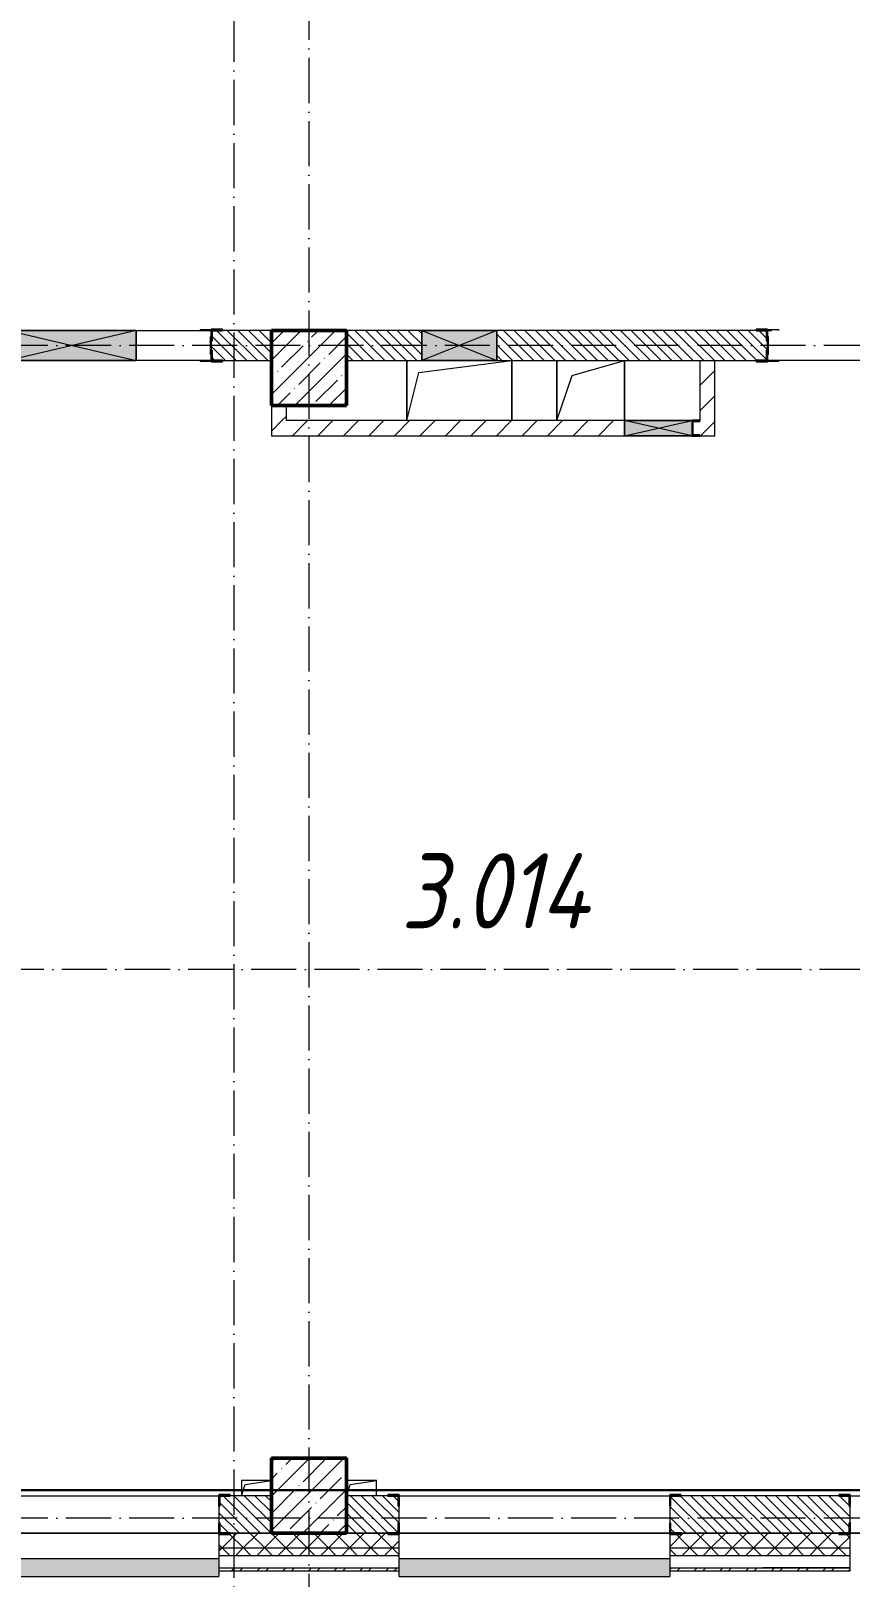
# Model space of a CAD drawing. Header units: millimetres. Extents: x -213536 to 1564669, y 70501 to 942238.
# Drawn here: x 605371 to 610821, y 341171 to 351454 of the extents above; entities that cross this region are included whole.
import ezdxf

# ---------------------------------------------------------------- set-up
doc = ezdxf.new("R2010")
doc.units = ezdxf.units.MM
doc.linetypes.add('50_200_ШТРИХ_1Т_ш5_п1_п1_', pattern=[700, 500, -100, 0, -100])
for name, color, linetype, lineweight in [('5) Швы', 2, 'Continuous', 30), ('A-DETL-GENF-OTLN', 7, 'Continuous', 9), ('A-FLOR-____-OTLN', 7, 'Continuous', 9), ('A-GENM-____-MCUT', 7, 'Continuous', 25), ('A-GENM-____-OTLN', 7, 'Continuous', 9), ('A-GENM-____-OTLN-1', 7, 'Continuous', 25), ('A-GLAZ-____-OTLN', 7, 'Continuous', 9), ('A-WALL-____-MCUT', 7, 'Continuous', 13), ('A-WALL-____-MCUT-1', 7, 'Continuous', 9), ('A-WALL-____-OTLN', 7, 'Continuous', 9), ('A-WALL-____-PATT-1', 7, 'Continuous', 9), ('A-WALL-FNSH-MCUT-1', 7, 'Continuous', 9), ('I-WALL-____-OTLN', 7, 'Continuous', 9), ('S-COLS-____-MCUT', 7, 'Continuous', 50), ('S-COLS-____-OTLN', 7, 'Continuous', 9), ('S-GRID-____-OTLN-1', 7, '50_200_ШТРИХ_1Т_ш5_п1_п1_', 9), ('Марки помещений', 7, 'Continuous', 9)]:
    doc.layers.add(name, color=color, linetype=linetype, lineweight=lineweight)
doc.layers.add('A-GLAZ-____-OTLN-1', color=7, linetype='Continuous', lineweight=9, true_color=0xc0c0c0)
doc.styles.add('ISOCPEUR_I_2', font='isocpeui.ttf', dxfattribs={"width": 0.85, "height": 2.3})
pattern_1 = [(45, (549721.47, 286281.11), (-70.71068, 70.71068), []), (135, (549721.47, 286281.11), (-70.71068, -70.71068), [])]
pattern_2 = [(45, (549721.47, 286281.11), (-84.85281, 84.85281), [])]
pattern_3 = [(135, (549721.475, 286281.11), (-35.35534, -35.35534), [])]
pattern_4 = [(45, (549721.47, 286281.11), (-85.53659, 85.53659), []), (45, (549778.5, 286281.11), (-85.53659, 85.53659), [])]

# ---------------------------------------------------------------- blocks, each defined once
blk = doc.blocks.new('BSC_Колонна _Прямоугольная - 500х500-V62-АР1_План отверстий 3 этажа в осях 1-64_Ю-ЯЯ')
at = {"layer": 'S-COLS-____-OTLN'}
h = blk.add_hatch(dxfattribs=at)
h.set_pattern_fill('FP_70', color=256, style=0, pattern_type=2)
h.set_pattern_definition([(45, (-57500, -55431.04), (-114.04925, 114.04925), []), (45, (-57385.95, -55431.04), (-114.04925, 114.04925), [201.613, -40.323, 3.353, -36.97])])
h.paths.add_polyline_path([(-250, -250), (250, -250), (250, 250), (-250, 250), (-250, 178)], flags=0)
at = {"layer": 'S-COLS-____-MCUT'}
for p, q in [((250, 250), (-250, 250)), ((-250, 250), (-250, -250)), ((250, -250), (250, 250)), ((-250, -250), (250, -250))]:
    blk.add_line(p, q, dxfattribs=at)
blk = doc.blocks.new('BSC_Колонна _Прямоугольная - 500х500-V63-АР1_План отверстий 3 этажа в осях 1-64_Ю-ЯЯ')
at = {"layer": 'S-COLS-____-OTLN'}
h = blk.add_hatch(dxfattribs=at)
h.set_pattern_fill('FP_71', color=256, style=0, pattern_type=2)
h.set_pattern_definition([(45, (-57500, -62931.04), (-114.04925, 114.04925), []), (45, (-57385.95, -62931.04), (-114.04925, 114.04925), [201.613, -40.323, 3.353, -36.97])])
h.paths.add_polyline_path([(-250, -250), (250, -250), (250, 250), (-250, 250)], flags=0)
at = {"layer": 'S-COLS-____-MCUT'}
for p, q in [((250, 250), (-250, 250)), ((-250, 250), (-250, -250)), ((250, -250), (250, 250)), ((-250, -250), (250, -250))]:
    blk.add_line(p, q, dxfattribs=at)
blk = doc.blocks.new('Фахверк_СКБ_Уголок - 250_2700-27497298-АР1_План отверстий 3 этажа в осях 1-64_Ю-ЯЯ')
at = {"layer": 'A-GENM-____-MCUT'}
for p, q in [((200, 181), (125, 181)), ((125, 181), (125, 106)), ((125, 106), (131, 106)), ((131, 106), (131, 175)), ((131, 175), (200, 175)), ((200, 175), (200, 181)), ((131, -6), (125, -6)), ((125, -6), (125, -81)), ((125, -81), (200, -81)), ((131, -75), (131, -6)), ((200, -75), (131, -75)), ((200, -81), (200, -75))]:
    blk.add_line(p, q, dxfattribs=at)
blk = doc.blocks.new('154_Стойка_СКБ_Уголок - СМ-2480_200-28346303-АР1_План отверстий 3 этажа в осях 1-64_Ю-ЯЯ')
at = {"layer": 'A-GENM-____-MCUT'}
for p, q in [((125, 156), (125, 81)), ((200, 156), (125, 156)), ((131, 81), (131, 150)), ((131, 150), (200, 150)), ((200, 150), (200, 156)), ((125, 81), (131, 81)), ((131, 19), (125, 19)), ((125, 19), (125, -56)), ((131, -50), (131, 19)), ((125, -56), (200, -56)), ((200, -50), (131, -50)), ((200, -56), (200, -50))]:
    blk.add_line(p, q, dxfattribs=at)
blk = doc.blocks.new('Стойка_Влож_Полоса боковая - Полоса-V164-АР1_План отверстий 3 этажа в осях 1-64_Ю-ЯЯ')
at = {"layer": 'A-GENM-____-OTLN'}
for p, q in [((-5, 60), (0, 60)), ((-5, -60), (-5, 60)), ((0, 31), (0, -31)), ((0, -60), (-5, -60))]:
    blk.add_line(p, q, dxfattribs=at)
blk = doc.blocks.new('Стойка_Влож_Уголок_Опорный - Уголок-28213941-АР1_План отверстий 3 этажа в осях 1-64_Ю-ЯЯ')
at = {"layer": 'A-GENM-____-OTLN'}
for p, q in [((-212, -6), (-212, 0)), ((0, 0), (0, -6)), ((-212, -75), (-212, -6)), ((-212, -6), (-206, -6)), ((-212, -75), (-206, -75)), ((-6, -6), (0, -6)), ((-6, -75), (0, -75)), ((0, -6), (0, -75))]:
    blk.add_line(p, q, dxfattribs=at)
blk = doc.blocks.new('AR_Отверстие прямоугольное _в плите_ - AR_Отверстие прямоугольное _в плите_-V178-АР1_План отверстий 3 этажа в осях 1-64_Ю-ЯЯ')
at = {"layer": 'A-GENM-____-OTLN'}
for p, q in [((100, 50), (-100, 50)), ((-100, -50), (-75, 25)), ((-75, 25), (100, 50)), ((100, -50), (100, 50))]:
    blk.add_line(p, q, dxfattribs=at)
blk = doc.blocks.new('AR_Отверстие прямоугольное _в плите_ - AR_Отверстие прямоугольное _в плите_-V185-АР1_План отверстий 3 этажа в осях 1-64_Ю-ЯЯ')
at = {"layer": 'A-GENM-____-OTLN'}
for p, q in [((100, 50), (-100, 50)), ((-100, 50), (-100, -50)), ((-100, -50), (-75, 25)), ((-75, 25), (100, 50))]:
    blk.add_line(p, q, dxfattribs=at)
blk = doc.blocks.new('AR_Отверстие прямоугольное _в плите_ - AR_Отверстие прямоугольное _в плите_-V188-АР1_План отверстий 3 этажа в осях 1-64_Ю-ЯЯ')
at = {"layer": 'A-GENM-____-OTLN'}
for p, q in [((-350, 200), (-350, -200)), ((-350, -200), (-270, 120)), ((-270, 120), (350, 200)), ((350, -200), (350, 200))]:
    blk.add_line(p, q, dxfattribs=at)
blk = doc.blocks.new('AR_Отверстие прямоугольное _в плите_ - AR_Отверстие прямоугольное _в плите_-30552855-АР1_План отверстий 3 этажа в осях 1-64_Ю-ЯЯ')
at = {"layer": 'A-GENM-____-OTLN'}
for p, q in [((-225, 200), (-225, -200)), ((-125, 100), (225, 200)), ((225, -200), (225, 200)), ((-225, -200), (-125, 100))]:
    blk.add_line(p, q, dxfattribs=at)
blk = doc.blocks.new('Отлив_СКБ - Отлив витража_120_НВФ-31885687-АР1_План отверстий 3 этажа в осях 1-64_Ю-ЯЯ')
at = {"layer": 'A-GLAZ-____-OTLN-1'}
for points in [[(0, -2), (1800, -2), (1800, 0), (0, 0)], [(945, -120), (1800, -120), (1800, -2), (0, -2), (0, -120), (878, -120)]]:
    blk.add_hatch(color=256, dxfattribs=at).paths.add_polyline_path(points, flags=0)
at = {"layer": 'A-GLAZ-____-OTLN'}
for p, q in [((0, 0), (1800, 0)), ((1800, -2), (0, -2)), ((0, -120), (0, -83)), ((1800, -83), (1800, -120)), ((0, -120), (1800, -120))]:
    blk.add_line(p, q, dxfattribs=at)
blk = doc.blocks.new('AR_Отверстие прямоугольное _в стене__БезПР - AR_Отверстие прямоугольное _в стене__БезПР-36899195-АР1_План отверстий 3 этажа в осях 1-64_Ю-ЯЯ')
at = {"layer": 'A-GLAZ-____-OTLN'}
blk.add_hatch(color=256, dxfattribs=at).paths.add_polyline_path([(-250, -100), (250, -100), (250, 100), (-250, 100)], flags=0)
at = {"layer": 'A-DETL-GENF-OTLN'}
for p, q in [((-250, -100), (-250, 100)), ((-250, 100), (250, 100)), ((250, 100), (-250, -100)), ((-250, 100), (250, -100)), ((250, 100), (-250, 100)), ((-250, 100), (-250, -100)), ((250, 100), (250, -100)), ((250, -100), (250, 100)), ((250, -100), (-250, -100)), ((-250, -100), (250, -100))]:
    blk.add_line(p, q, dxfattribs=at)
at = {"layer": 'A-GLAZ-____-OTLN'}
blk.add_line((250, 100), (-250, 100), dxfattribs=at)
blk = doc.blocks.new('AR_Отверстие прямоугольное _в стене_ - AR_Отверстие прямоугольное _в стене__ОВ-36928954-АР1_План отверстий 3 этажа в осях 1-64_Ю-ЯЯ')
at = {"layer": 'A-GLAZ-____-OTLN'}
blk.add_hatch(color=256, dxfattribs=at).paths.add_polyline_path([(-225, 50), (-225, -50), (225, -50), (225, 50)], flags=0)
at = {"layer": 'A-DETL-GENF-OTLN'}
for p, q in [((-225, 50), (225, 50)), ((225, 50), (-225, -50)), ((-225, 50), (225, -50)), ((225, 50), (-225, 50)), ((225, 50), (225, -50)), ((225, -50), (225, 50)), ((225, -50), (-225, -50)), ((-225, -50), (225, -50))]:
    blk.add_line(p, q, dxfattribs=at)
blk = doc.blocks.new('AR_Отверстие прямоугольное _в стене_ - AR_Отверстие прямоугольное _в стене__ОВ-36927705-АР1_План отверстий 3 этажа в осях 1-64_Ю-ЯЯ')
at = {"layer": 'A-GLAZ-____-OTLN'}
blk.add_hatch(color=256, dxfattribs=at).paths.add_polyline_path([(425, -100), (425, 100), (-425, 100), (-425, -100)], flags=0)
at = {"layer": 'A-DETL-GENF-OTLN'}
for p, q in [((-425, -100), (-425, 100)), ((-425, 100), (425, 100)), ((425, 100), (-425, -100)), ((-425, 100), (425, -100)), ((425, 100), (-425, 100)), ((-425, 100), (-425, -100)), ((425, 100), (425, -100)), ((425, -100), (425, 100)), ((425, -100), (-425, -100)), ((-425, -100), (425, -100))]:
    blk.add_line(p, q, dxfattribs=at)
blk = doc.blocks.new('154_Фахверк_СКБ_Швеллер - Тип_100_3960_зеркало-36793856-АР1_План отверстий 3 этажа в осях 1-64_Ю-ЯЯ')
at = {"layer": 'A-GENM-____-MCUT'}
for p, q in [((175, 50), (125, 50)), ((125, 50), (125, -50)), ((128, 47), (175, 47)), ((128, -47), (128, 47)), ((175, 47), (175, 50)), ((125, -50), (175, -50)), ((175, -47), (128, -47)), ((175, -50), (175, -47))]:
    blk.add_line(p, q, dxfattribs=at)

msp = doc.modelspace()

# ---------------------------------------------------------------- hatches: boundary and pattern name
at = {"layer": 'A-WALL-____-PATT-1'}
h = msp.add_hatch(dxfattribs=at)
h.set_pattern_fill('FP_9', color=256, style=0, pattern_type=2)
h.set_pattern_definition(pattern_3)
h.paths.add_polyline_path([(606577.5, 349262.2), (606971.5, 349262.2), (606971.5, 349462.2), (606577.5, 349462.2), (606577.5, 349393.2), (606571.5, 349393.2), (606571.5, 349331.2), (606577.5, 349331.2), (606577.5, 349302.2)], flags=0)
h.paths.add_polyline_path([(604498.8, 349262.2), (604865.5, 349262.2), (604865.5, 349331.2), (604871.5, 349331.2), (604871.5, 349393.2), (604865.5, 349393.2), (604865.5, 349462.2), (604471.5, 349462.2), (604471.5, 349262.2)], flags=0)
h = msp.add_hatch(dxfattribs=at)
h.set_pattern_fill('FP_9', color=256, style=0, pattern_type=2)
h.set_pattern_definition(pattern_3)
h.paths.add_polyline_path([(612077.5, 349262.2), (612971.5, 349262.2), (612971.5, 349462.2), (612077.5, 349462.2), (612077.5, 349393.2), (612071.5, 349393.2), (612071.5, 349331.2), (612077.5, 349331.2), (612077.5, 349263.5)], flags=0)
h.paths.add_polyline_path([(607471.5, 349262.2), (607971.5, 349262.2), (607971.5, 349462.2), (607471.5, 349462.2)], flags=0)
h.paths.add_polyline_path([(610265.5, 349262.2), (610265.5, 349331.2), (610271.5, 349331.2), (610271.5, 349393.2), (610265.5, 349393.2), (610265.5, 349462.2), (608471.5, 349462.2), (608471.5, 349262.2), (610196.5, 349262.2)], flags=0)
h = msp.add_hatch(dxfattribs=at)
h.set_pattern_fill('FP_7', color=256, style=0, pattern_type=2)
h.set_pattern_definition(pattern_2)
h.paths.add_polyline_path([(609821.5, 348862.2), (609921.5, 348862.2), (609921.5, 349262.2), (609821.5, 349262.2)], flags=0)
h = msp.add_hatch(dxfattribs=at)
h.set_pattern_fill('FP_7', color=256, style=0, pattern_type=2)
h.set_pattern_definition(pattern_2)
h.paths.add_polyline_path([(607071.5, 348862.2), (607071.5, 348962.2), (606971.5, 348962.2), (606971.5, 348862.2)], flags=0)
h = msp.add_hatch(dxfattribs=at)
h.set_pattern_fill('FP_7', color=256, style=0, pattern_type=2)
h.set_pattern_definition(pattern_2)
h.paths.add_polyline_path([(609321.5, 348762.2), (609321.5, 348862.2), (606971.5, 348862.2), (606971.5, 348762.2), (608033.8, 348762.2)], flags=0)
h.paths.add_polyline_path([(609921.5, 348762.2), (609921.5, 348862.2), (609821.5, 348862.2), (609821.5, 348859.2), (609774.5, 348859.2), (609774.5, 348765.2), (609821.5, 348765.2), (609821.5, 348762.2)], flags=0)
h = msp.add_hatch(dxfattribs=at)
h.set_pattern_fill('FP_9', color=256, style=0, pattern_type=2)
h.set_pattern_definition(pattern_3)
h.paths.add_polyline_path([(604471.5, 341462.2), (604815.5, 341462.2), (604815.5, 341531.2), (604821.5, 341531.2), (604821.5, 341643.2), (604815.5, 341643.2), (604815.5, 341712.2), (604471.5, 341712.2)], flags=0)
h.paths.add_polyline_path([(606971.5, 341462.2), (606971.5, 341712.2), (606627.5, 341712.2), (606627.5, 341643.2), (606621.5, 341643.2), (606621.5, 341531.2), (606627.5, 341531.2), (606627.5, 341462.2), (606696.5, 341462.2)], flags=0)
h = msp.add_hatch(dxfattribs=at)
h.set_pattern_fill('FP_9', color=256, style=0, pattern_type=2)
h.set_pattern_definition(pattern_3)
h.paths.add_polyline_path([(612627.5, 341462.2), (612971.5, 341462.2), (612971.5, 341712.2), (612627.5, 341712.2), (612627.5, 341643.2), (612621.5, 341643.2), (612621.5, 341531.2), (612627.5, 341531.2)], flags=0)
h.paths.add_polyline_path([(610746.5, 341462.2), (610815.5, 341462.2), (610815.5, 341531.2), (610821.5, 341531.2), (610821.5, 341643.2), (610815.5, 341643.2), (610815.5, 341712.2), (609627.5, 341712.2), (609627.5, 341643.2), (609621.5, 341643.2), (609621.5, 341531.2), (609627.5, 341531.2), (609627.5, 341462.2), (609801.2, 341462.2)], flags=0)
h.paths.add_polyline_path([(607815.5, 341462.2), (607815.5, 341531.2), (607821.5, 341531.2), (607821.5, 341643.2), (607815.5, 341643.2), (607815.5, 341712.2), (607471.5, 341712.2), (607471.5, 341462.2), (607746.5, 341462.2)], flags=0)
h = msp.add_hatch(dxfattribs=at)
h.set_pattern_fill('FP_4', color=256, style=0, pattern_type=2)
h.set_pattern_definition(pattern_1)
h.paths.add_polyline_path([(623940.9, 341362.2), (624021.5, 341362.2), (624021.5, 341462.2), (617671.5, 341462.2), (617671.5, 341362.2), (620406, 341362.2)], flags=0)
h.paths.add_polyline_path([(613336.2, 341362.2), (613721.5, 341362.2), (613721.5, 341456.2), (613646.5, 341456.2), (613646.5, 341462.2), (612696.5, 341462.2), (612696.5, 341456.2), (612621.5, 341456.2), (612621.5, 341362.2), (612971.5, 341362.2)], flags=0)
h.paths.add_polyline_path([(615103.6, 341362.2), (616671.5, 341362.2), (616671.5, 341462.2), (614796.5, 341462.2), (614796.5, 341456.2), (614721.5, 341456.2), (614721.5, 341362.2)], flags=0)
h.paths.add_polyline_path([(609696.5, 341362.2), (610821.5, 341362.2), (610821.5, 341456.2), (610746.5, 341456.2), (610746.5, 341462.2), (609696.5, 341462.2), (609696.5, 341456.2), (609621.5, 341456.2), (609621.5, 341362.2), (609627.5, 341362.2)], flags=0)
h.paths.add_polyline_path([(607821.5, 341362.2), (607821.5, 341456.2), (607746.5, 341456.2), (607746.5, 341462.2), (606696.5, 341462.2), (606696.5, 341456.2), (606621.5, 341456.2), (606621.5, 341362.2), (607150, 341362.2)], flags=0)
h.paths.add_polyline_path([(603696.5, 341362.2), (604821.5, 341362.2), (604821.5, 341456.2), (604746.5, 341456.2), (604746.5, 341462.2), (603696.5, 341462.2), (603696.5, 341456.2), (603621.5, 341456.2), (603621.5, 341362.2)], flags=0)
h.paths.add_polyline_path([(601746.5, 341362.2), (601821.5, 341362.2), (601821.5, 341456.2), (601746.5, 341456.2), (601746.5, 341462.2), (600696.5, 341462.2), (600696.5, 341456.2), (600621.5, 341456.2), (600621.5, 341362.2), (600963.9, 341362.2)], flags=0)
h.paths.add_polyline_path([(597971.5, 341362.2), (598821.5, 341362.2), (598821.5, 341456.2), (598746.5, 341456.2), (598746.5, 341462.2), (597696.5, 341462.2), (597696.5, 341456.2), (597621.5, 341456.2), (597621.5, 341362.2), (597696.5, 341362.2)], flags=0)
h.paths.add_polyline_path([(595661.5, 341362.2), (595821.5, 341362.2), (595821.5, 341456.2), (595746.5, 341456.2), (595746.5, 341462.2), (594146.5, 341462.2), (594146.5, 341456.2), (594071.5, 341456.2), (594071.5, 341362.2), (594777.8, 341362.2)], flags=0)
h.paths.add_polyline_path([(592126.6, 341362.2), (592271.5, 341362.2), (592271.5, 341456.2), (592196.5, 341456.2), (592196.5, 341462.2), (591146.5, 341462.2), (591146.5, 341456.2), (591071.5, 341456.2), (591071.5, 341362.2)], flags=0)
h.paths.add_polyline_path([(589271.5, 341362.2), (589271.5, 341456.2), (589196.5, 341456.2), (589196.5, 341462.2), (588146.5, 341462.2), (588146.5, 341456.2), (588071.5, 341456.2), (588071.5, 341362.2), (588591.7, 341362.2)], flags=0)
h.paths.add_polyline_path([(585940.5, 341362.2), (586271.5, 341362.2), (586271.5, 341456.2), (586196.5, 341456.2), (586196.5, 341462.2), (585146.5, 341462.2), (585146.5, 341456.2), (585071.5, 341456.2), (585071.5, 341362.2), (585498.6, 341362.2)], flags=0)
h.paths.add_polyline_path([(582146.5, 341362.2), (583271.5, 341362.2), (583271.5, 341456.2), (583196.5, 341456.2), (583196.5, 341462.2), (582146.5, 341462.2), (582146.5, 341456.2), (582071.5, 341456.2), (582071.5, 341362.2), (582077.5, 341362.2)], flags=0)
h.paths.add_polyline_path([(579071.5, 341362.2), (580271.5, 341362.2), (580271.5, 341456.2), (580196.5, 341456.2), (580196.5, 341462.2), (579146.5, 341462.2), (579146.5, 341456.2), (579071.5, 341456.2)], flags=0)
h.paths.add_polyline_path([(577271.5, 341362.2), (577271.5, 341456.2), (577196.5, 341456.2), (577196.5, 341462.2), (576146.5, 341462.2), (576146.5, 341456.2), (576071.5, 341456.2), (576071.5, 341362.2), (577103.1, 341362.2)], flags=0)
h.paths.add_polyline_path([(573146.5, 341362.2), (574271.5, 341362.2), (574271.5, 341456.2), (574196.5, 341456.2), (574196.5, 341462.2), (573146.5, 341462.2), (573146.5, 341456.2), (573071.5, 341456.2), (573071.5, 341362.2), (573077.5, 341362.2)], flags=0)
h.paths.add_polyline_path([(571271.5, 341362.2), (571271.5, 341456.2), (571196.5, 341456.2), (571196.5, 341462.2), (570146.5, 341462.2), (570146.5, 341456.2), (570071.5, 341456.2), (570071.5, 341362.2), (571196.5, 341362.2)], flags=0)
h.paths.add_polyline_path([(567921.5, 341362.2), (568271.5, 341362.2), (568271.5, 341456.2), (568196.5, 341456.2), (568196.5, 341462.2), (567146.5, 341462.2), (567146.5, 341456.2), (567071.5, 341456.2), (567071.5, 341362.2), (567421.5, 341362.2)], flags=0)
h.paths.add_polyline_path([(566071.5, 341362.2), (566071.5, 341456.2), (565996.5, 341456.2), (565996.5, 341462.2), (556271.5, 341462.2), (556271.5, 341362.2), (565614.6, 341362.2)], flags=0)
h.paths.add_polyline_path([(555271.5, 341362.2), (555271.5, 341462.2), (547271.5, 341462.2), (547271.5, 341362.2), (553242.4, 341362.2)], flags=0)
h = msp.add_hatch(dxfattribs=at)
h.set_pattern_fill('FP_4', color=256, style=0, pattern_type=2)
h.set_pattern_definition(pattern_1)
h.paths.add_polyline_path([(624021.5, 341312.2), (624021.5, 341362.2), (617671.5, 341362.2), (617671.5, 341312.2), (623940.9, 341312.2)], flags=0)
h.paths.add_polyline_path([(616671.5, 341312.2), (616671.5, 341362.2), (614721.5, 341362.2), (614721.5, 341312.2), (615103.6, 341312.2)], flags=0)
h.paths.add_polyline_path([(610821.5, 341312.2), (610821.5, 341362.2), (609621.5, 341362.2), (609621.5, 341312.2), (609801.2, 341312.2)], flags=0)
h.paths.add_polyline_path([(613336.2, 341312.2), (613721.5, 341312.2), (613721.5, 341362.2), (612621.5, 341362.2), (612621.5, 341312.2)], flags=0)
h.paths.add_polyline_path([(607150, 341312.2), (607821.5, 341312.2), (607821.5, 341362.2), (606621.5, 341362.2), (606621.5, 341312.2)], flags=0)
h.paths.add_polyline_path([(604821.5, 341312.2), (604821.5, 341362.2), (603621.5, 341362.2), (603621.5, 341312.2), (604498.8, 341312.2)], flags=0)
h.paths.add_polyline_path([(601821.5, 341312.2), (601821.5, 341362.2), (600621.5, 341362.2), (600621.5, 341312.2), (600963.9, 341312.2)], flags=0)
h.paths.add_polyline_path([(598821.5, 341312.2), (598821.5, 341362.2), (597621.5, 341362.2), (597621.5, 341312.2), (598312.7, 341312.2)], flags=0)
h.paths.add_polyline_path([(595821.5, 341312.2), (595821.5, 341362.2), (594071.5, 341362.2), (594071.5, 341312.2), (595661.5, 341312.2)], flags=0)
h.paths.add_polyline_path([(592271.5, 341312.2), (592271.5, 341362.2), (591071.5, 341362.2), (591071.5, 341312.2), (592126.6, 341312.2)], flags=0)
h.paths.add_polyline_path([(589271.5, 341312.2), (589271.5, 341362.2), (588071.5, 341362.2), (588071.5, 341312.2), (588591.7, 341312.2)], flags=0)
h.paths.add_polyline_path([(586271.5, 341312.2), (586271.5, 341362.2), (585071.5, 341362.2), (585071.5, 341312.2), (585940.5, 341312.2)], flags=0)
h.paths.add_polyline_path([(582071.5, 341312.2), (583271.5, 341312.2), (583271.5, 341362.2), (582071.5, 341362.2)], flags=0)
h.paths.add_polyline_path([(579754.3, 341312.2), (580271.5, 341312.2), (580271.5, 341362.2), (579071.5, 341362.2), (579071.5, 341312.2)], flags=0)
h.paths.add_polyline_path([(577103.1, 341312.2), (577271.5, 341312.2), (577271.5, 341362.2), (576071.5, 341362.2), (576071.5, 341312.2), (576219.4, 341312.2)], flags=0)
h.paths.add_polyline_path([(574271.5, 341312.2), (574271.5, 341362.2), (573071.5, 341362.2), (573071.5, 341312.2), (573568.2, 341312.2)], flags=0)
h.paths.add_polyline_path([(570917, 341312.2), (571271.5, 341312.2), (571271.5, 341362.2), (570071.5, 341362.2), (570071.5, 341312.2)], flags=0)
h.paths.add_polyline_path([(568265.8, 341312.2), (568271.5, 341312.2), (568271.5, 341362.2), (567071.5, 341362.2), (567071.5, 341312.2), (567382.1, 341312.2)], flags=0)
h.paths.add_polyline_path([(565614.6, 341312.2), (566071.5, 341312.2), (566071.5, 341362.2), (556271.5, 341362.2), (556271.5, 341312.2), (563847.2, 341312.2)], flags=0)
h.paths.add_polyline_path([(555271.5, 341312.2), (555271.5, 341362.2), (547171.5, 341362.2), (547171.5, 341312.2), (553242.4, 341312.2)], flags=0)
h = msp.add_hatch(dxfattribs=at)
h.set_pattern_fill('FP_6', color=256, style=0, pattern_type=2)
h.set_pattern_definition(pattern_4)
h.paths.add_polyline_path([(609801.2, 341212.2), (610241.5, 341212.2), (610241.5, 341232.2), (609621.5, 341232.2), (609621.5, 341212.2)], flags=0)
h.paths.add_polyline_path([(607821.5, 341212.2), (607821.5, 341232.2), (606621.5, 341232.2), (606621.5, 341212.2), (607150, 341212.2)], flags=0)
h.paths.add_polyline_path([(603621.5, 341212.2), (604821.5, 341212.2), (604821.5, 341232.2), (603621.5, 341232.2)], flags=0)
h.paths.add_polyline_path([(601821.5, 341212.2), (601821.5, 341232.2), (600621.5, 341232.2), (600621.5, 341212.2), (600963.9, 341212.2)], flags=0)
h.paths.add_polyline_path([(598312.7, 341212.2), (598821.5, 341212.2), (598821.5, 341232.2), (597621.5, 341232.2), (597621.5, 341212.2)], flags=0)
h.paths.add_polyline_path([(595821.5, 341212.2), (595821.5, 341232.2), (594956.5, 341232.2), (594956.5, 341212.2), (595661.5, 341212.2)], flags=0)
h = msp.add_hatch(dxfattribs=at)
h.set_pattern_fill('FP_6', color=256, style=0, pattern_type=2)
h.set_pattern_definition(pattern_4)
h.paths.add_polyline_path([(623921.5, 341212.2), (623921.5, 341232.2), (617671.5, 341232.2), (617671.5, 341212.2), (620406, 341212.2)], flags=0)
h.paths.add_polyline_path([(616671.5, 341212.2), (616671.5, 341232.2), (614721.5, 341232.2), (614721.5, 341212.2), (615103.6, 341212.2)], flags=0)
h.paths.add_polyline_path([(612621.5, 341212.2), (613721.5, 341212.2), (613721.5, 341232.2), (612621.5, 341232.2)], flags=0)
h.paths.add_polyline_path([(610241.5, 341212.2), (610821.5, 341212.2), (610821.5, 341232.2), (610241.5, 341232.2)], flags=0)

# ---------------------------------------------------------------- linework, layer by layer
at = {"color": 2, "lineweight": 30}
for points in [[(606971.5, 349462.2), (607471.5, 349462.2)], [(595484, 341749.7), (615951.5, 341749.7)]]:
    msp.add_lwpolyline(points, dxfattribs=at)
at = {"layer": '5) Швы'}
msp.add_lwpolyline([(606971.5, 341712.2), (606971.5, 341962.2), (607471.5, 341962.2), (607471.5, 341712.2)], dxfattribs=at)
at = {"layer": 'A-FLOR-____-OTLN'}
for p, q in [((607871.5, 348862.2), (607871.5, 349262.2)), ((608571.5, 349262.2), (608571.5, 348862.2)), ((608871.5, 348862.2), (608871.5, 349262.2)), ((609321.5, 349262.2), (609321.5, 348862.2))]:
    msp.add_line(p, q, dxfattribs=at)
at = {"layer": 'A-WALL-____-MCUT'}
for p, q in [((606971.5, 349462.2), (606646.5, 349462.2)), ((607971.5, 349462.2), (607471.5, 349462.2)), ((610196.5, 349462.2), (608471.5, 349462.2)), ((606646.5, 349262.2), (606971.5, 349262.2)), ((607471.5, 349262.2), (607971.5, 349262.2)), ((608471.5, 349262.2), (610196.5, 349262.2)), ((606971.5, 341712.2), (606696.5, 341712.2)), ((607746.5, 341712.2), (607471.5, 341712.2)), ((610746.5, 341712.2), (609696.5, 341712.2)), ((606621.5, 341643.2), (606621.5, 341531.2)), ((607821.5, 341531.2), (607821.5, 341643.2)), ((609621.5, 341643.2), (609621.5, 341531.2)), ((610821.5, 341531.2), (610821.5, 341643.2)), ((606621.5, 341456.2), (606621.5, 341232.2)), ((607821.5, 341232.2), (607821.5, 341456.2)), ((609621.5, 341456.2), (609621.5, 341232.2)), ((610821.5, 341232.2), (610821.5, 341456.2)), ((606621.5, 341232.2), (607821.5, 341232.2)), ((609621.5, 341232.2), (610821.5, 341232.2))]:
    msp.add_line(p, q, dxfattribs=at)
at = {"layer": 'A-WALL-____-MCUT-1'}
for p, q in [((606971.5, 341462.2), (606696.5, 341462.2)), ((606696.5, 341462.2), (606971.5, 341462.2)), ((607746.5, 341462.2), (607471.5, 341462.2)), ((607471.5, 341462.2), (607746.5, 341462.2)), ((610746.5, 341462.2), (609696.5, 341462.2)), ((609696.5, 341462.2), (610746.5, 341462.2)), ((607821.5, 341362.2), (606621.5, 341362.2)), ((607821.5, 341312.2), (606621.5, 341312.2)), ((610821.5, 341362.2), (609621.5, 341362.2)), ((610821.5, 341312.2), (609621.5, 341312.2))]:
    msp.add_line(p, q, dxfattribs=at)
at = {"layer": 'A-WALL-____-OTLN'}
for p, q in [((604821.5, 341712.2), (606621.5, 341712.2)), ((607821.5, 341712.2), (609621.5, 341712.2)), ((610821.5, 341712.2), (612621.5, 341712.2)), ((604821.5, 341462.2), (606621.5, 341462.2)), ((606621.5, 341462.2), (604821.5, 341462.2)), ((607821.5, 341462.2), (609621.5, 341462.2)), ((609621.5, 341462.2), (607821.5, 341462.2)), ((610821.5, 341462.2), (612621.5, 341462.2)), ((612621.5, 341462.2), (610821.5, 341462.2))]:
    msp.add_line(p, q, dxfattribs=at)
at = {"layer": 'A-WALL-FNSH-MCUT-1'}
for p, q in [((609821.5, 349262.2), (609821.5, 348862.2)), ((609921.5, 348762.2), (609921.5, 349262.2)), ((606971.5, 348962.2), (606971.5, 348762.2)), ((607071.5, 348862.2), (607071.5, 348962.2)), ((609321.5, 348862.2), (607071.5, 348862.2)), ((606971.5, 348762.2), (609321.5, 348762.2)), ((609821.5, 348762.2), (609921.5, 348762.2)), ((606621.5, 341232.2), (606621.5, 341212.2)), ((606621.5, 341212.2), (607821.5, 341212.2)), ((607821.5, 341212.2), (607821.5, 341232.2)), ((609621.5, 341232.2), (609621.5, 341232.2)), ((609621.5, 341232.2), (609621.5, 341212.2)), ((609621.5, 341212.2), (610241.5, 341212.2)), ((610821.5, 341232.2), (610241.5, 341232.2)), ((610241.5, 341212.2), (610821.5, 341212.2)), ((610821.5, 341212.2), (610821.5, 341232.2))]:
    msp.add_line(p, q, dxfattribs=at)
at = {"layer": 'I-WALL-____-OTLN'}
for p, q in [((606071.5, 349462.2), (606571.5, 349462.2)), ((610271.5, 349462.2), (610301.5, 349462.2)), ((606571.5, 349262.2), (606071.5, 349262.2)), ((612071.5, 349262.2), (610271.5, 349262.2))]:
    msp.add_line(p, q, dxfattribs=at)
at = {"layer": 'S-GRID-____-OTLN-1', "color": 251, "ltscale": 0.6, "true_color": 0x636466}
for p, q in [((606721.5, 377174), (606721.5, 339172.7)), ((607221.5, 376900.6), (607221.5, 339320.6)), ((653795.9, 349362.2), (545052.7, 349362.2)), ((625201.5, 345212.2), (545052.7, 345212.2)), ((653795.9, 341562.2), (545052.7, 341562.2))]:
    msp.add_line(p, q, dxfattribs=at)

# ---------------------------------------------------------------- block references
at = {"layer": 'A-GENM-____-OTLN'}
for name, p, rotation in [('Стойка_Влож_Уголок_Опорный - Уголок-28213941-АР1_План отверстий 3 этажа в осях 1-64_Ю-ЯЯ', (606571.5, 349256.2), 269.9999999999996), ('Стойка_Влож_Уголок_Опорный - Уголок-28213941-АР1_План отверстий 3 этажа в осях 1-64_Ю-ЯЯ', (610271.5, 349468.2), 89.99999999999962), ('Стойка_Влож_Полоса боковая - Полоса-V164-АР1_План отверстий 3 этажа в осях 1-64_Ю-ЯЯ', (610271.5, 349362.2), 180)]:
    msp.add_blockref(name, p, dxfattribs=dict(at, rotation=rotation))
for name, p in [('Стойка_Влож_Полоса боковая - Полоса-V164-АР1_План отверстий 3 этажа в осях 1-64_Ю-ЯЯ', (606571.5, 349362.2)), ('AR_Отверстие прямоугольное _в плите_ - AR_Отверстие прямоугольное _в плите_-V188-АР1_План отверстий 3 этажа в осях 1-64_Ю-ЯЯ', (608221.5, 349062.2)), ('AR_Отверстие прямоугольное _в плите_ - AR_Отверстие прямоугольное _в плите_-30552855-АР1_План отверстий 3 этажа в осях 1-64_Ю-ЯЯ', (609096.5, 349062.2)), ('AR_Отверстие прямоугольное _в плите_ - AR_Отверстие прямоугольное _в плите_-V185-АР1_План отверстий 3 этажа в осях 1-64_Ю-ЯЯ', (606871.5, 341762.2)), ('AR_Отверстие прямоугольное _в плите_ - AR_Отверстие прямоугольное _в плите_-V178-АР1_План отверстий 3 этажа в осях 1-64_Ю-ЯЯ', (607571.5, 341762.2))]:
    msp.add_blockref(name, p, dxfattribs=at)
at = {"layer": 'A-GENM-____-OTLN-1'}
for name, p in [('154_Стойка_СКБ_Уголок - СМ-2480_200-28346303-АР1_План отверстий 3 этажа в осях 1-64_Ю-ЯЯ', (606446.5, 349312.2)), ('154_Фахверк_СКБ_Швеллер - Тип_100_3960_зеркало-36793856-АР1_План отверстий 3 этажа в осях 1-64_Ю-ЯЯ', (609646.5, 348812.2)), ('Фахверк_СКБ_Уголок - 250_2700-27497298-АР1_План отверстий 3 этажа в осях 1-64_Ю-ЯЯ', (606496.5, 341537.2)), ('Фахверк_СКБ_Уголок - 250_2700-27497298-АР1_План отверстий 3 этажа в осях 1-64_Ю-ЯЯ', (609496.5, 341537.2))]:
    msp.add_blockref(name, p, dxfattribs=at)
at = {"layer": 'A-GENM-____-OTLN-1', "rotation": 180}
for name, p in [('154_Стойка_СКБ_Уголок - СМ-2480_200-28346303-АР1_План отверстий 3 этажа в осях 1-64_Ю-ЯЯ', (610396.5, 349412.2)), ('Фахверк_СКБ_Уголок - 250_2700-27497298-АР1_План отверстий 3 этажа в осях 1-64_Ю-ЯЯ', (607946.5, 341637.2)), ('Фахверк_СКБ_Уголок - 250_2700-27497298-АР1_План отверстий 3 этажа в осях 1-64_Ю-ЯЯ', (610946.5, 341637.2))]:
    msp.add_blockref(name, p, dxfattribs=at)
at = {"layer": 'A-GLAZ-____-OTLN'}
for name, p in [('AR_Отверстие прямоугольное _в стене_ - AR_Отверстие прямоугольное _в стене__ОВ-36927705-АР1_План отверстий 3 этажа в осях 1-64_Ю-ЯЯ', (605646.5, 349362.2)), ('AR_Отверстие прямоугольное _в стене__БезПР - AR_Отверстие прямоугольное _в стене__БезПР-36899195-АР1_План отверстий 3 этажа в осях 1-64_Ю-ЯЯ', (608221.5, 349362.2)), ('Отлив_СКБ - Отлив витража_120_НВФ-31885687-АР1_План отверстий 3 этажа в осях 1-64_Ю-ЯЯ', (604821.5, 341295.2)), ('Отлив_СКБ - Отлив витража_120_НВФ-31885687-АР1_План отверстий 3 этажа в осях 1-64_Ю-ЯЯ', (607821.5, 341295.2))]:
    msp.add_blockref(name, p, dxfattribs=at)
at = {"layer": 'A-GLAZ-____-OTLN', "rotation": 180}
msp.add_blockref('AR_Отверстие прямоугольное _в стене_ - AR_Отверстие прямоугольное _в стене__ОВ-36928954-АР1_План отверстий 3 этажа в осях 1-64_Ю-ЯЯ', (609546.5, 348812.2), dxfattribs=at)
at = {"layer": 'S-COLS-____-OTLN'}
for name, p in [('BSC_Колонна _Прямоугольная - 500х500-V63-АР1_План отверстий 3 этажа в осях 1-64_Ю-ЯЯ', (607221.5, 349212.2)), ('BSC_Колонна _Прямоугольная - 500х500-V62-АР1_План отверстий 3 этажа в осях 1-64_Ю-ЯЯ', (607221.5, 341712.2))]:
    msp.add_blockref(name, p, dxfattribs=at)

# ---------------------------------------------------------------- texts
at = {"layer": 'Марки помещений', "insert": (607833.5, 345984.8), "char_height": 500, "width": 769.62, "attachment_point": 1, "style": 'ISOCPEUR_I_2'}
msp.add_mtext('3.014', dxfattribs=at)

doc.saveas('drawing.dxf')
